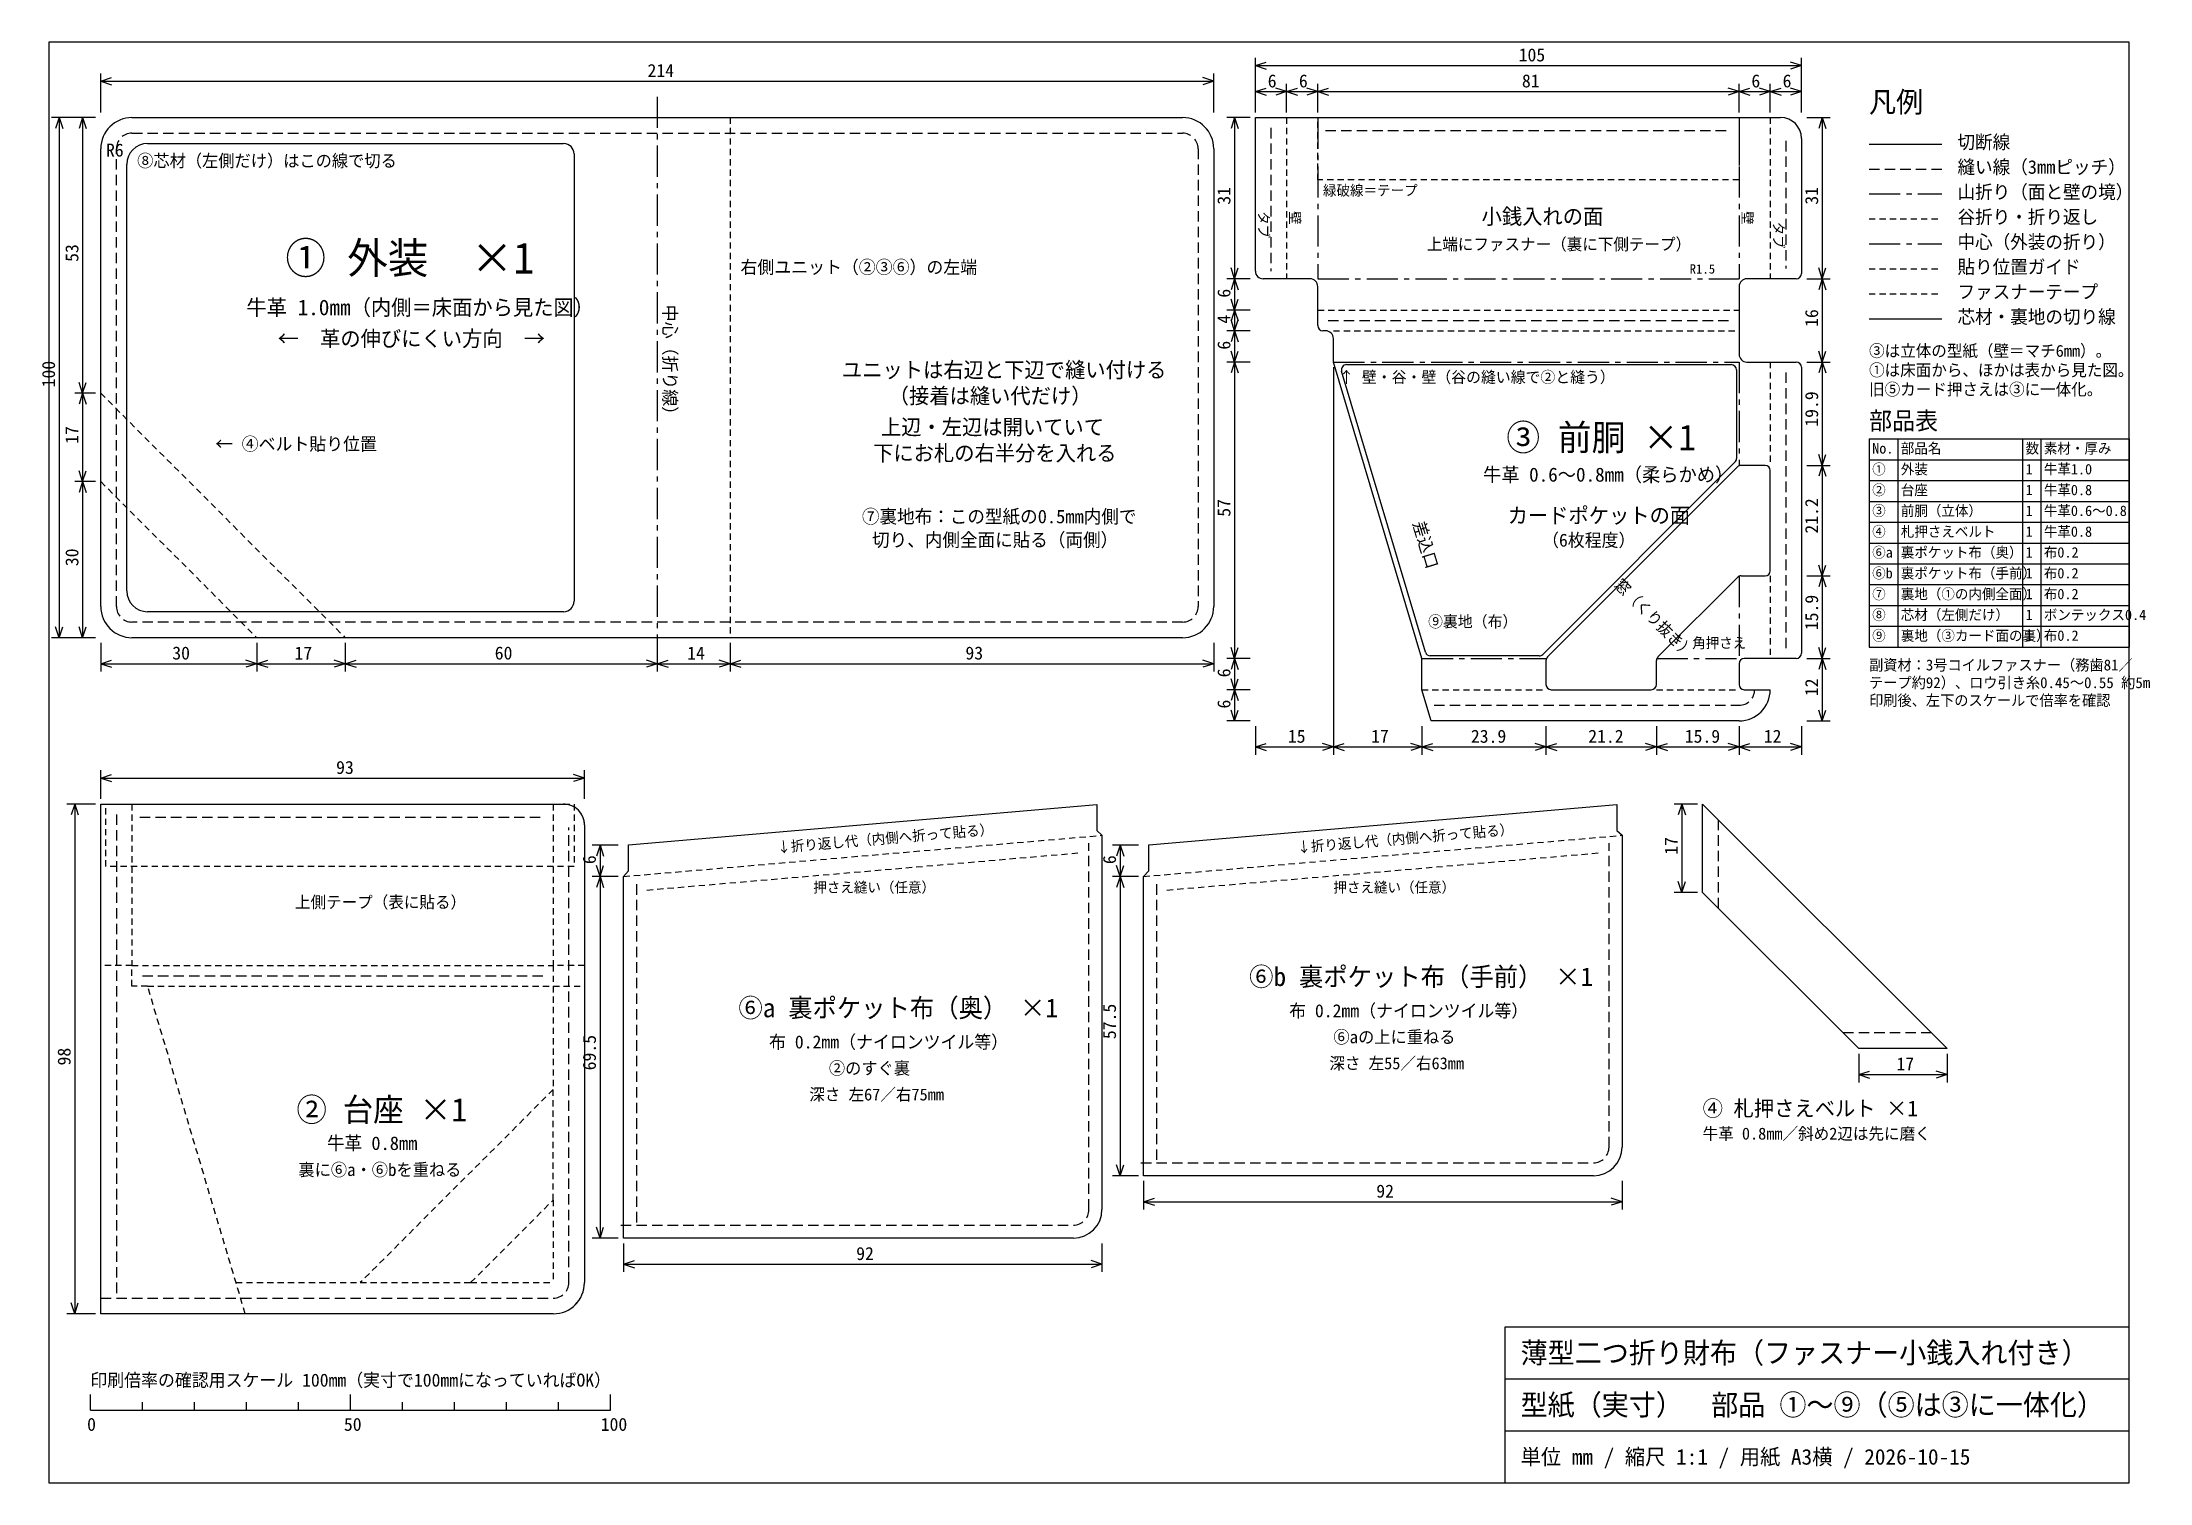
# Model space of a CAD drawing. Extents: x -201 to 204, y -138 to 138.
import ezdxf

# ---------------------------------------------------------------- set-up
doc = ezdxf.new("R2010")
doc.units = 0
for name, pattern in [('CENTER', [9.4, 6, -1.2, 1, -1.2]), ('DASHED', [3, 2, -1]), ('HIDDEN', [2, 1.2, -0.8])]:
    doc.linetypes.add(name, pattern=pattern)
for name, color, linetype in [('ファスナー', 3, 'CONTINUOUS'), ('中心線', 4, 'CENTER'), ('切断線', 7, 'CONTINUOUS'), ('図枠', 7, 'CONTINUOUS'), ('寸法', 7, 'CONTINUOUS'), ('山折り', 4, 'CENTER'), ('文字', 7, 'CONTINUOUS'), ('縫い線', 1, 'DASHED'), ('芯材・裏地', 2, 'CONTINUOUS'), ('谷折り', 4, 'HIDDEN'), ('貼り位置', 6, 'HIDDEN')]:
    doc.layers.add(name, color=color, linetype=linetype)

msp = doc.modelspace()

# ---------------------------------------------------------------- linework, layer by layer
at = {"layer": 'ファスナー', "color": 3, "linetype": 'HIDDEN'}
for p, q in [((44, 124), (125, 124)), ((44, 112), (44, 124)), ((125, 124), (125, 112)), ((125, 112), (44, 112)), ((150, 90.11), (164, 90.11)), ((-189, -8), (-99, -8)), ((-189, -20), (-189, -8)), ((-99, -8), (-99, -20)), ((-99, -20), (-189, -20))]:
    msp.add_line(p, q, dxfattribs=at)
at = {"layer": '中心線', "color": 4, "linetype": 'CENTER'}
for p, q in [((-83, 128), (-83, 20)), ((150, 99.71), (164, 99.71))]:
    msp.add_line(p, q, dxfattribs=at)
at = {"layer": '切断線', "color": 7, "linetype": 'CONTINUOUS'}
for p, q in [((-184, 124), (18, 124)), ((32, 124), (133, 124)), ((32, 94.5), (32, 124)), ((-190, 30), (-190, 118)), ((24, 118), (24, 30)), ((137, 120), (137, 94)), ((150, 118.91), (164, 118.91)), ((42.5, 93), (33.5, 93)), ((44, 84), (44, 91.5)), ((125, 91.5), (125, 78.5)), ((136, 93), (126.5, 93)), ((45.5, 83), (45, 83)), ((47, 77), (47, 81.5)), ((64, 20), (47, 77)), ((126.5, 77), (136, 77)), ((137, 76), (137, 21)), ((124.707107, 56.828427), (88.171573, 20.292893)), ((130, 57.12132), (125.414214, 57.12132)), ((131, 36.87868), (131, 56.12132)), ((109.414214, 20.292893), (124.707107, 35.585786)), ((125.414214, 35.87868), (130, 35.87868)), ((18, 24), (-184, 24)), ((64, 14), (64, 20)), ((87.87868, 19.585786), (87.87868, 15)), ((109.12132, 15), (109.12132, 19.585786)), ((125, 19), (125, 15)), ((136, 20), (126, 20)), ((65.789474, 8), (64, 14)), ((88.87868, 14), (108.12132, 14)), ((126, 14), (131, 14)), ((125, 8), (65.789474, 8)), ((-190, -8), (-101, -8)), ((-190, -106), (-190, -8)), ((-88.5, -15.827957), (1.5, -8.086022)), ((1.5, -8.086022), (1.5, -13.086022)), ((11.5, -15.827957), (101.5, -8.086022)), ((101.5, -8.086022), (101.5, -13.086022)), ((118, -8), (165, -55)), ((118, -25), (118, -8)), ((-97, -12), (-97, -100)), ((-88.5, -20.827957), (-88.5, -15.827957)), ((1.5, -13.086022), (2.5, -14)), ((2.5, -14), (2.5, -85.956989)), ((11.5, -20.827957), (11.5, -15.827957)), ((101.5, -13.086022), (102.5, -14)), ((102.5, -14), (102.5, -73.956989)), ((-89.5, -21.913978), (-88.5, -20.827957)), ((-89.5, -91.456989), (-89.5, -21.913978)), ((10.5, -21.913978), (11.5, -20.827957)), ((10.5, -79.456989), (10.5, -21.913978)), ((148, -55), (118, -25)), ((165, -55), (148, -55)), ((97, -79.456989), (10.5, -79.456989)), ((-3, -91.456989), (-89.5, -91.456989)), ((-103, -106), (-190, -106))]:
    msp.add_line(p, q, dxfattribs=at)
for centre, radius, start, end in [((-184, 118), 6, 90, 180), ((18, 118), 6, 0, 90), ((133, 120), 4, 0, 90), ((33.5, 94.5), 1.5, 180, 270), ((136, 94), 1, 270, 0), ((42.5, 91.5), 1.5, 0, 90), ((126.5, 91.5), 1.5, 90, 180), ((45, 84), 1, 180, 270), ((45.5, 81.5), 1.5, 0, 90), ((126.5, 78.5), 1.5, 180, 270), ((136, 76), 1, 0, 90), ((125.414214, 56.12132), 1, 90, 135), ((130, 56.12132), 1, 0, 90), ((130, 36.87868), 1, 270, 0), ((125.414214, 34.87868), 1, 90, 135), ((-184, 30), 6, 180, 270), ((18, 30), 6, 270, 0), ((88.87868, 19.585786), 1, 135, 180), ((110.12132, 19.585786), 1, 135, 180), ((136, 21), 1, 270, 0), ((126, 19), 1, 90, 180), ((88.87868, 15), 1, 180, 270), ((108.12132, 15), 1, 270, 0), ((126, 15), 1, 180, 270), ((125, 14), 6, 270, 0), ((-101, -12), 4, 0, 90), ((97, -73.956989), 5.5, 270, 0), ((-3, -85.956989), 5.5, 270, 0), ((-103, -100), 6, 270, 0)]:
    msp.add_arc(centre, radius, start, end, dxfattribs=at)
at = {"layer": '図枠', "color": 7, "linetype": 'CONTINUOUS'}
for p, q in [((200, 138.5), (-200, 138.5)), ((-200, 138.5), (-200, -138.5)), ((200, -138.5), (200, 138.5)), ((150, 62.2), (200, 62.2)), ((150, 62.2), (150, 22.2)), ((155.5, 62.2), (155.5, 22.2)), ((179.5, 62.2), (179.5, 22.2)), ((183, 62.2), (183, 22.2)), ((200, 62.2), (200, 22.2)), ((150, 58.2), (200, 58.2)), ((150, 54.2), (200, 54.2)), ((150, 50.2), (200, 50.2)), ((150, 46.2), (200, 46.2)), ((150, 42.2), (200, 42.2)), ((150, 38.2), (200, 38.2)), ((150, 34.2), (200, 34.2)), ((150, 30.2), (200, 30.2)), ((150, 26.2), (200, 26.2)), ((150, 22.2), (200, 22.2)), ((80, -138.5), (80, -108.5)), ((80, -108.5), (200, -108.5)), ((-192, -124.5), (-192, -121.5)), ((-142, -124.5), (-142, -121.5)), ((-92, -124.5), (-92, -121.5)), ((80, -118.5), (200, -118.5)), ((-192, -124.5), (-92, -124.5)), ((-182, -124.5), (-182, -123)), ((-172, -124.5), (-172, -123)), ((-162, -124.5), (-162, -123)), ((-152, -124.5), (-152, -123)), ((-132, -124.5), (-132, -123)), ((-122, -124.5), (-122, -123)), ((-112, -124.5), (-112, -123)), ((-102, -124.5), (-102, -123)), ((80, -128.5), (200, -128.5)), ((-200, -138.5), (200, -138.5))]:
    msp.add_line(p, q, dxfattribs=at)
at = {"layer": '寸法', "color": 7, "linetype": 'CONTINUOUS'}
for p, q in [((32, 125), (32, 135.5)), ((32, 134), (34.092324, 134.679837)), ((32, 134), (137, 134)), ((32, 134), (34.092324, 133.320163)), ((137, 134), (134.907676, 134.679837)), ((137, 134), (134.907676, 133.320163)), ((137, 125), (137, 135.5)), ((-190, 125), (-190, 132.5)), ((-190, 131), (-187.907676, 131.679837)), ((-190, 131), (24, 131)), ((-190, 131), (-187.907676, 130.320163)), ((24, 131), (21.907676, 131.679837)), ((24, 131), (21.907676, 130.320163)), ((24, 125), (24, 132.5)), ((32, 125), (32, 130.5)), ((38, 125), (38, 130.5)), ((38, 125), (38, 130.5)), ((44, 125), (44, 130.5)), ((44, 125), (44, 130.5)), ((125, 125), (125, 130.5)), ((125, 125), (125, 130.5)), ((131, 125), (131, 130.5)), ((131, 125), (131, 130.5)), ((137, 125), (137, 130.5)), ((32, 129), (34.092324, 129.679837)), ((32, 129), (38, 129)), ((32, 129), (34.092324, 128.320163)), ((38, 129), (35.907676, 129.679837)), ((38, 129), (35.907676, 128.320163)), ((38, 129), (40.092324, 129.679837)), ((38, 129), (44, 129)), ((38, 129), (40.092324, 128.320163)), ((44, 129), (41.907676, 129.679837)), ((44, 129), (41.907676, 128.320163)), ((44, 129), (46.092324, 129.679837)), ((44, 129), (125, 129)), ((44, 129), (46.092324, 128.320163)), ((125, 129), (122.907676, 129.679837)), ((125, 129), (122.907676, 128.320163)), ((125, 129), (127.092324, 129.679837)), ((125, 129), (131, 129)), ((125, 129), (127.092324, 128.320163)), ((131, 129), (128.907676, 129.679837)), ((131, 129), (128.907676, 128.320163)), ((131, 129), (133.092324, 129.679837)), ((131, 129), (137, 129)), ((131, 129), (133.092324, 128.320163)), ((137, 129), (134.907676, 129.679837)), ((137, 129), (134.907676, 128.320163)), ((-191, 124), (-199.5, 124)), ((-198, 124), (-198.679837, 121.907676)), ((-198, 124), (-198, 24)), ((-198, 124), (-197.320163, 121.907676)), ((-191, 124), (-195, 124)), ((-193.5, 124), (-194.179837, 121.907676)), ((-193.5, 124), (-193.5, 71)), ((-193.5, 124), (-192.820163, 121.907676)), ((31, 124), (26.5, 124)), ((28, 124), (27.320163, 121.907676)), ((28, 124), (28, 93)), ((28, 124), (28.679837, 121.907676)), ((138, 124), (142.5, 124)), ((141, 124), (140.320163, 121.907676)), ((141, 124), (141, 93)), ((141, 124), (141.679837, 121.907676)), ((28, 93), (27.320163, 95.092324)), ((28, 93), (28.679837, 95.092324)), ((141, 93), (140.320163, 95.092324)), ((141, 93), (141.679837, 95.092324)), ((31, 93), (26.5, 93)), ((31, 93), (26.5, 93)), ((28, 93), (27.320163, 90.907676)), ((28, 93), (28, 87)), ((28, 93), (28.679837, 90.907676)), ((138, 93), (142.5, 93)), ((138, 93), (142.5, 93)), ((141, 93), (140.320163, 90.907676)), ((141, 93), (141, 77)), ((141, 93), (141.679837, 90.907676)), ((31, 87), (26.5, 87)), ((31, 87), (26.5, 87)), ((28, 87), (27.320163, 89.092324)), ((28, 87), (27.320163, 84.907676)), ((28, 87), (28.679837, 89.092324)), ((28, 87), (28, 83)), ((28, 87), (28.679837, 84.907676)), ((31, 83), (26.5, 83)), ((31, 83), (26.5, 83)), ((28, 83), (27.320163, 85.092324)), ((28, 83), (27.320163, 80.907676)), ((28, 83), (28.679837, 85.092324)), ((28, 83), (28, 77)), ((28, 83), (28.679837, 80.907676)), ((31, 77), (26.5, 77)), ((31, 77), (26.5, 77)), ((28, 77), (27.320163, 79.092324)), ((28, 77), (27.320163, 74.907676)), ((28, 77), (28.679837, 79.092324)), ((28, 77), (28, 20)), ((28, 77), (28.679837, 74.907676)), ((138, 77), (142.5, 77)), ((138, 77), (142.5, 77)), ((141, 77), (140.320163, 79.092324)), ((141, 77), (140.320163, 74.907676)), ((141, 77), (141.679837, 79.092324)), ((141, 77), (141, 57.12132)), ((141, 77), (141.679837, 74.907676)), ((-193.5, 71), (-194.179837, 73.092324)), ((-193.5, 71), (-192.820163, 73.092324)), ((47, 76), (47, 1.5)), ((47, 76), (47, 1.5)), ((-191, 71), (-195, 71)), ((-191, 71), (-195, 71)), ((-193.5, 71), (-194.179837, 68.907676)), ((-193.5, 71), (-193.5, 54)), ((-193.5, 71), (-192.820163, 68.907676)), ((138, 57.12132), (142.5, 57.12132)), ((138, 57.12132), (142.5, 57.12132)), ((141, 57.12132), (140.320163, 59.213645)), ((141, 57.12132), (140.320163, 55.028996)), ((141, 57.12132), (141.679837, 59.213645)), ((141, 57.12132), (141, 35.87868)), ((141, 57.12132), (141.679837, 55.028996)), ((-191, 54), (-195, 54)), ((-191, 54), (-195, 54)), ((-193.5, 54), (-194.179837, 56.092324)), ((-193.5, 54), (-194.179837, 51.907676)), ((-193.5, 54), (-192.820163, 56.092324)), ((-193.5, 54), (-193.5, 24)), ((-193.5, 54), (-192.820163, 51.907676)), ((141, 35.87868), (140.320163, 37.971004)), ((141, 35.87868), (141.679837, 37.971004)), ((138, 35.87868), (142.5, 35.87868)), ((138, 35.87868), (142.5, 35.87868)), ((141, 35.87868), (140.320163, 33.786355)), ((141, 35.87868), (141, 20)), ((141, 35.87868), (141.679837, 33.786355)), ((-198, 24), (-198.679837, 26.092324)), ((-198, 24), (-197.320163, 26.092324)), ((-193.5, 24), (-194.179837, 26.092324)), ((-193.5, 24), (-192.820163, 26.092324)), ((-191, 24), (-199.5, 24)), ((-191, 24), (-195, 24)), ((-190, 23), (-190, 17.5)), ((-160, 23), (-160, 17.5)), ((-160, 23), (-160, 17.5)), ((-143, 23), (-143, 17.5)), ((-143, 23), (-143, 17.5)), ((-83, 23), (-83, 17.5)), ((-83, 23), (-83, 17.5)), ((-69, 23), (-69, 17.5)), ((-69, 23), (-69, 17.5)), ((24, 23), (24, 17.5)), ((28, 20), (27.320163, 22.092324)), ((28, 20), (28.679837, 22.092324)), ((141, 20), (140.320163, 22.092324)), ((141, 20), (141.679837, 22.092324)), ((-190, 19), (-187.907676, 19.679837)), ((-190, 19), (-160, 19)), ((-190, 19), (-187.907676, 18.320163)), ((-160, 19), (-162.092324, 19.679837)), ((-160, 19), (-162.092324, 18.320163)), ((-160, 19), (-157.907676, 19.679837)), ((-160, 19), (-143, 19)), ((-160, 19), (-157.907676, 18.320163)), ((-143, 19), (-145.092324, 19.679837)), ((-143, 19), (-145.092324, 18.320163)), ((-143, 19), (-140.907676, 19.679837)), ((-143, 19), (-83, 19)), ((-143, 19), (-140.907676, 18.320163)), ((-83, 19), (-85.092324, 19.679837)), ((-83, 19), (-85.092324, 18.320163)), ((-83, 19), (-80.907676, 19.679837)), ((-83, 19), (-69, 19)), ((-83, 19), (-80.907676, 18.320163)), ((-69, 19), (-71.092324, 19.679837)), ((-69, 19), (-71.092324, 18.320163)), ((-69, 19), (-66.907676, 19.679837)), ((-69, 19), (24, 19)), ((-69, 19), (-66.907676, 18.320163)), ((24, 19), (21.907676, 19.679837)), ((24, 19), (21.907676, 18.320163)), ((31, 20), (26.5, 20)), ((31, 20), (26.5, 20)), ((28, 20), (27.320163, 17.907676)), ((28, 20), (28, 14)), ((28, 20), (28.679837, 17.907676)), ((138, 20), (142.5, 20)), ((138, 20), (142.5, 20)), ((141, 20), (140.320163, 17.907676)), ((141, 20), (141, 8)), ((141, 20), (141.679837, 17.907676)), ((31, 14), (26.5, 14)), ((31, 14), (26.5, 14)), ((28, 14), (27.320163, 16.092324)), ((28, 14), (27.320163, 11.907676)), ((28, 14), (28.679837, 16.092324)), ((28, 14), (28, 8)), ((28, 14), (28.679837, 11.907676)), ((28, 8), (27.320163, 10.092324)), ((28, 8), (28.679837, 10.092324)), ((141, 8), (140.320163, 10.092324)), ((141, 8), (141.679837, 10.092324)), ((31, 8), (26.5, 8)), ((32, 7), (32, 1.5)), ((64, 7), (64, 1.5)), ((64, 7), (64, 1.5)), ((87.87868, 7), (87.87868, 1.5)), ((87.87868, 7), (87.87868, 1.5)), ((109.12132, 7), (109.12132, 1.5)), ((109.12132, 7), (109.12132, 1.5)), ((125, 7), (125, 1.5)), ((125, 7), (125, 1.5)), ((137, 7), (137, 1.5)), ((138, 8), (142.5, 8)), ((32, 3), (34.092324, 3.679837)), ((32, 3), (47, 3)), ((32, 3), (34.092324, 2.320163)), ((47, 3), (44.907676, 3.679837)), ((47, 3), (44.907676, 2.320163)), ((47, 3), (49.092324, 3.679837)), ((47, 3), (64, 3)), ((47, 3), (49.092324, 2.320163)), ((64, 3), (61.907676, 3.679837)), ((64, 3), (61.907676, 2.320163)), ((64, 3), (66.092324, 3.679837)), ((64, 3), (87.87868, 3)), ((64, 3), (66.092324, 2.320163)), ((87.87868, 3), (85.786355, 3.679837)), ((87.87868, 3), (85.786355, 2.320163)), ((87.87868, 3), (89.971004, 3.679837)), ((87.87868, 3), (109.12132, 3)), ((87.87868, 3), (89.971004, 2.320163)), ((109.12132, 3), (107.028996, 3.679837)), ((109.12132, 3), (107.028996, 2.320163)), ((109.12132, 3), (111.213645, 3.679837)), ((109.12132, 3), (125, 3)), ((109.12132, 3), (111.213645, 2.320163)), ((125, 3), (122.907676, 3.679837)), ((125, 3), (122.907676, 2.320163)), ((125, 3), (127.092324, 3.679837)), ((125, 3), (137, 3)), ((125, 3), (127.092324, 2.320163)), ((137, 3), (134.907676, 3.679837)), ((137, 3), (134.907676, 2.320163)), ((-190, -7), (-190, -1.5)), ((-190, -3), (-187.907676, -2.320163)), ((-190, -3), (-97, -3)), ((-190, -3), (-187.907676, -3.679837)), ((-97, -3), (-99.092324, -2.320163)), ((-97, -3), (-99.092324, -3.679837)), ((-97, -7), (-97, -1.5)), ((-191, -8), (-196.5, -8)), ((-195, -8), (-195.679837, -10.092324)), ((-195, -8), (-195, -106)), ((-195, -8), (-194.320163, -10.092324)), ((117, -8), (112.5, -8)), ((114, -8), (113.320163, -10.092324)), ((114, -8), (114, -25)), ((114, -8), (114.679837, -10.092324)), ((-90.5, -15.913978), (-95.5, -15.913978)), ((-94, -15.913978), (-94.679837, -18.006303)), ((-94, -15.913978), (-94, -21.913978)), ((-94, -15.913978), (-93.320163, -18.006303)), ((9.5, -15.913978), (4.5, -15.913978)), ((6, -15.913978), (5.320163, -18.006303)), ((6, -15.913978), (6, -21.913978)), ((6, -15.913978), (6.679837, -18.006303)), ((-94, -21.913978), (-94.679837, -19.821654)), ((-94, -21.913978), (-93.320163, -19.821654)), ((6, -21.913978), (5.320163, -19.821654)), ((6, -21.913978), (6.679837, -19.821654)), ((-90.5, -21.913978), (-95.5, -21.913978)), ((-90.5, -21.913978), (-95.5, -21.913978)), ((-94, -21.913978), (-94.679837, -24.006303)), ((-94, -21.913978), (-94, -91.456989)), ((-94, -21.913978), (-93.320163, -24.006303)), ((9.5, -21.913978), (4.5, -21.913978)), ((9.5, -21.913978), (4.5, -21.913978)), ((6, -21.913978), (5.320163, -24.006303)), ((6, -21.913978), (6, -79.456989)), ((6, -21.913978), (6.679837, -24.006303)), ((114, -25), (113.320163, -22.907676)), ((114, -25), (114.679837, -22.907676)), ((117, -25), (112.5, -25)), ((148, -56), (148, -61.5)), ((165, -56), (165, -61.5)), ((148, -60), (150.092324, -59.320163)), ((148, -60), (165, -60)), ((148, -60), (150.092324, -60.679837)), ((165, -60), (162.907676, -59.320163)), ((165, -60), (162.907676, -60.679837)), ((9.5, -79.456989), (4.5, -79.456989)), ((6, -79.456989), (5.320163, -77.364665)), ((6, -79.456989), (6.679837, -77.364665)), ((10.5, -80.456989), (10.5, -85.956989)), ((102.5, -80.456989), (102.5, -85.956989)), ((10.5, -84.456989), (12.592324, -83.777152)), ((10.5, -84.456989), (102.5, -84.456989)), ((10.5, -84.456989), (12.592324, -85.136827)), ((102.5, -84.456989), (100.407676, -83.777152)), ((102.5, -84.456989), (100.407676, -85.136827)), ((-90.5, -91.456989), (-95.5, -91.456989)), ((-94, -91.456989), (-94.679837, -89.364665)), ((-94, -91.456989), (-93.320163, -89.364665)), ((-89.5, -92.456989), (-89.5, -97.956989)), ((2.5, -92.456989), (2.5, -97.956989)), ((-89.5, -96.456989), (-87.407676, -95.777152)), ((-89.5, -96.456989), (2.5, -96.456989)), ((-89.5, -96.456989), (-87.407676, -97.136827)), ((2.5, -96.456989), (0.407676, -95.777152)), ((2.5, -96.456989), (0.407676, -97.136827)), ((-195, -106), (-195.679837, -103.907676)), ((-195, -106), (-194.320163, -103.907676)), ((-191, -106), (-196.5, -106))]:
    msp.add_line(p, q, dxfattribs=at)
at = {"layer": '山折り', "color": 4, "linetype": 'CENTER'}
for p, q in [((44, 124), (44, 93)), ((125, 124), (125, 93)), ((150, 109.31), (164, 109.31)), ((44, 93), (125, 93)), ((47, 77), (125, 77)), ((125, 77), (125, 57.12132)), ((125, 35.87868), (125, 20)), ((64, 20), (87.87868, 20)), ((109.12132, 20), (125, 20))]:
    msp.add_line(p, q, dxfattribs=at)
at = {"layer": '縫い線', "color": 1, "linetype": 'DASHED'}
for p, q in [((35, 122), (35, 94.5)), ((-187, 30), (-187, 118)), ((-184, 121), (18, 121)), ((21, 118), (21, 30)), ((45.5, 121.5), (123.5, 121.5)), ((134, 119.5), (134, 95)), ((150, 114.11), (164, 114.11)), ((46, 85), (123, 85)), ((134, 75), (134, 21.5)), ((18, 27), (-184, 27)), ((66.394737, 11), (125, 11)), ((-187, -10), (-187, -103)), ((-182.5, -10.5), (-104.5, -10.5)), ((121, -11), (121, -28)), ((-100, -100), (-100, -12.5)), ((0, -85.956989), (0, -15.5)), ((100, -73.956989), (100, -15.5)), ((-87, -23.413978), (-87, -88.956989)), ((13, -23.413978), (13, -76.956989)), ((-182, -41), (-105, -41)), ((162, -52), (145, -52)), ((10, -76.956989), (97, -76.956989)), ((-90, -88.956989), (-3, -88.956989)), ((-190, -103), (-103, -103))]:
    msp.add_line(p, q, dxfattribs=at)
at = {"layer": '縫い線', "color": 1, "linetype": 'HIDDEN'}
for p, q in [((-85, -24.526882), (-2, -17.387097)), ((15, -24.526882), (98, -17.387097))]:
    msp.add_line(p, q, dxfattribs=at)
at = {"layer": '縫い線', "color": 1, "linetype": 'DASHED'}
for centre, start, end in [((-184, 118), 90, 180), ((18, 118), 0, 90), ((-184, 30), 180, 270), ((18, 30), 270, 0), ((125, 14), 270, 0), ((97, -73.956989), 270, 0), ((-3, -85.956989), 270, 0), ((-103, -100), 270, 0)]:
    msp.add_arc(centre, 3, start, end, dxfattribs=at)
at = {"layer": '芯材・裏地', "color": 2, "linetype": 'CONTINUOUS'}
for p, q in [((-181, 119), (-101, 119)), ((-185, 33), (-185, 115)), ((-99, 117), (-99, 31)), ((150, 85.31), (164, 85.31)), ((64.6814, 21.214195), (48.576136, 75.214195)), ((49.534424, 76.5), (123.5, 76.5)), ((124.5, 75.5), (124.5, 58.449747)), ((124.207107, 57.742641), (87.257359, 20.792893)), ((-101, 29), (-181, 29)), ((86.550253, 20.5), (65.639687, 20.5))]:
    msp.add_line(p, q, dxfattribs=at)
for centre, radius, start, end in [((-181, 115), 4, 90, 180), ((-101, 117), 2, 0, 90), ((49.534424, 75.5), 1, 90, 196.606981), ((123.5, 75.5), 1, 0, 90), ((123.5, 58.449747), 1, 315, 0), ((-181, 33), 4, 180, 270), ((-101, 31), 2, 270, 0), ((65.639687, 21.5), 1, 196.606981, 270), ((86.550253, 21.5), 1, 270, 315)]:
    msp.add_arc(centre, radius, start, end, dxfattribs=at)
at = {"layer": '谷折り', "color": 4, "linetype": 'HIDDEN'}
for p, q in [((38, 124), (38, 93)), ((131, 124), (131, 93)), ((150, 104.51), (164, 104.51)), ((44, 87), (125, 87)), ((47, 83), (125, 83)), ((131, 77), (131, 57.12132)), ((131, 35.87868), (131, 20)), ((64, 14), (87.87868, 14)), ((109.12132, 14), (125, 14)), ((-89.5, -21.913978), (2.5, -14)), ((10.5, -21.913978), (102.5, -14))]:
    msp.add_line(p, q, dxfattribs=at)
at = {"layer": '貼り位置', "color": 6, "linetype": 'HIDDEN'}
for p, q in [((-69, 124), (-69, 24)), ((150, 94.91), (164, 94.91)), ((-190, 71), (-143, 24)), ((-190, 54), (-160, 24)), ((-190, -8), (-101, -8)), ((-190, -39), (-190, -8)), ((-184, -8), (-184, -39)), ((-103, -8), (-103, -39)), ((-97, -12), (-97, -39)), ((-184, -39), (-190, -39)), ((-184, -43), (-184, -39)), ((-184, -39), (-103, -39)), ((-97, -39), (-103, -39)), ((-103, -39), (-103, -43)), ((-181, -43), (-184, -43)), ((-162.210526, -106), (-181, -43)), ((-181, -43), (-103, -43)), ((-103, -43), (-97, -43)), ((-103, -43), (-103, -62.87868)), ((-97, -43), (-97, -100)), ((-103, -62.87868), (-140.12132, -100)), ((-103, -84.12132), (-103, -62.87868)), ((-118.87868, -100), (-103, -84.12132)), ((-103, -84.12132), (-103, -100)), ((-164, -100), (-140.12132, -100)), ((-140.12132, -100), (-118.87868, -100)), ((-118.87868, -100), (-103, -100)), ((-103, -106), (-162.210526, -106))]:
    msp.add_line(p, q, dxfattribs=at)
for centre, radius, start, end in [((-101, -12), 4, 0, 90), ((-103, -100), 6, 270, 0)]:
    msp.add_arc(centre, radius, start, end, dxfattribs=at)

# ---------------------------------------------------------------- texts
at = {"layer": '寸法', "color": 7}
for s, p in [('214', (-84.875, 131.8)), ('105', (82.625, 134.8)), ('6', (34.375, 129.8)), ('6', (40.375, 129.8)), ('81', (83.25, 129.8)), ('6', (127.375, 129.8)), ('6', (133.375, 129.8)), ('30', (-176.25, 19.8)), ('17', (-152.75, 19.8)), ('60', (-114.25, 19.8)), ('14', (-77.25, 19.8)), ('93', (-23.75, 19.8)), ('15', (38.25, 3.8)), ('17', (54.25, 3.8)), ('23.9', (73.43934, 3.8)), ('21.2', (96, 3.8)), ('15.9', (114.56066, 3.8)), ('12', (129.75, 3.8)), ('93', (-144.75, -2.2)), ('17', (155.25, -59.2)), ('92', (55.25, -83.656989)), ('92', (-44.75, -95.656989))]:
    msp.add_text(s, height=2.5, dxfattribs=at).set_placement(p)
for s, p in [('31', (27.2, 107.25)), ('31', (140.2, 107.25)), ('53', (-194.3, 96.25)), ('6', (27.2, 89.375)), ('4', (27.2, 84.375)), ('16', (140.2, 83.75)), ('100', (-198.8, 72.125)), ('6', (27.2, 79.375)), ('19.9', (140.2, 64.56066)), ('17', (-194.3, 61.25)), ('57', (27.2, 47.25)), ('21.2', (140.2, 44)), ('30', (-194.3, 37.75)), ('15.9', (140.2, 25.43934)), ('6', (27.2, 16.375)), ('12', (140.2, 12.75)), ('6', (27.2, 10.375)), ('17', (113.2, -17.75)), ('6', (-94.8, -19.538978)), ('6', (5.2, -19.538978)), ('57.5', (5.2, -53.185484)), ('69.5', (-94.8, -59.185484)), ('98', (-195.8, -58.25))]:
    msp.add_text(s, height=2.5, rotation=90, dxfattribs=at).set_placement(p)
at = {"layer": '文字', "color": 7}
for s, height, p in [('凡例', 4, (150, 125)), ('R6', 2.5, (-189, 116.5)), ('切断線', 2.6, (167, 118)), ('⑧芯材（左側だけ）はこの線で切る', 2.4, (-183, 114.5)), ('縫い線（3mmピッチ）', 2.6, (167, 113.2)), ('緑破線＝テープ', 2, (45, 109)), ('山折り（面と壁の境）', 2.6, (167, 108.4)), ('小銭入れの面', 3, (75.5, 103.5)), ('谷折り・折り返し', 2.6, (167, 103.6)), ('中心（外装の折り）', 2.6, (167, 98.8)), ('① 外装  ×1', 6, (-154.5, 94)), ('上端にファスナー（裏に下側テープ）', 2.3, (64.95, 98.5)), ('右側ユニット（②③⑥）の左端', 2.5, (-67, 94)), ('R1.5', 1.8, (115.5, 94)), ('貼り位置ガイド', 2.6, (167, 94)), ('牛革 1.0mm（内側＝床面から見た図）', 3, (-162, 86)), ('ファスナーテープ', 2.6, (167, 89.2)), ('芯材・裏地の切り線', 2.6, (167, 84.4)), ('←  革の伸びにくい方向  →', 3, (-156, 80)), ('ユニットは右辺と下辺で縫い付ける', 3, (-47.5, 74)), ('③は立体の型紙（壁＝マチ6mm）。', 2.3, (150, 78)), ('↑ 壁・谷・壁（谷の縫い線で②と縫う）', 2.2, (48, 73)), ('①は床面から、ほかは表から見た図。', 2.3, (150, 74.3)), ('旧⑤カード押さえは③に一体化。', 2.3, (150, 70.6)), ('（接着は縫い代だけ）', 3, (-38.5, 69)), ('上辺・左辺は開いていて', 3, (-40, 63)), ('③ 前胴 ×1', 5, (80.25, 60)), ('部品表', 3.4, (150, 64)), ('← ④ベルト貼り位置', 2.5, (-168, 60)), ('下にお札の右半分を入れる', 3, (-41.5, 58)), ('No.', 2, (150.6, 59.4)), ('部品名', 2, (156.1, 59.4)), ('数', 2, (180.1, 59.4)), ('素材・厚み', 2, (183.6, 59.4)), ('牛革 0.6～0.8mm（柔らかめ）', 2.7, (75.775, 54)), ('①', 2, (150.6, 55.4)), ('外装', 2, (156.1, 55.4)), ('1', 2, (180.1, 55.4)), ('牛革1.0', 2, (183.6, 55.4)), ('②', 2, (150.6, 51.4)), ('台座', 2, (156.1, 51.4)), ('1', 2, (180.1, 51.4)), ('牛革0.8', 2, (183.6, 51.4)), ('⑦裏地布：この型紙の0.5mm内側で', 2.6, (-43.65, 46)), ('カードポケットの面', 3, (80.5, 46)), ('③', 2, (150.6, 47.4)), ('前胴（立体）', 2, (156.1, 47.4)), ('1', 2, (180.1, 47.4)), ('牛革0.6～0.8', 2, (183.6, 47.4)), ('④', 2, (150.6, 43.4)), ('札押さえベルト', 2, (156.1, 43.4)), ('1', 2, (180.1, 43.4)), ('牛革0.8', 2, (183.6, 43.4)), ('切り、内側全面に貼る（両側）', 2.6, (-41.7, 41.5)), ('（6枚程度）', 2.5, (87.125, 41.5)), ('⑥a', 2, (150.6, 39.4)), ('裏ポケット布（奥）', 2, (156.1, 39.4)), ('1', 2, (180.1, 39.4)), ('布0.2', 2, (183.6, 39.4)), ('⑥b', 2, (150.6, 35.4)), ('裏ポケット布（手前）', 2, (156.1, 35.4)), ('1', 2, (180.1, 35.4)), ('布0.2', 2, (183.6, 35.4)), ('⑦', 2, (150.6, 31.4)), ('裏地（①の内側全面）', 2, (156.1, 31.4)), ('1', 2, (180.1, 31.4)), ('布0.2', 2, (183.6, 31.4)), ('⑨裏地（布）', 2.2, (65.210526, 26)), ('⑧', 2, (150.6, 27.4)), ('芯材（左側だけ）', 2, (156.1, 27.4)), ('1', 2, (180.1, 27.4)), ('ボンテックス0.4', 2, (183.6, 27.4)), ('⑨', 2, (150.6, 23.4)), ('裏地（③カード面の裏）', 2, (156.1, 23.4)), ('1', 2, (180.1, 23.4)), ('布0.2', 2, (183.6, 23.4)), ('角押さえ', 2, (116, 22)), ('副資材：3号コイルファスナー（務歯81／', 2.1, (150, 17.7)), ('テープ約92）、ロウ引き糸0.45～0.55 約5m', 2.1, (150, 14.3)), ('印刷後、左下のスケールで倍率を確認', 2.1, (150, 10.9)), ('押さえ縫い（任意）', 2, (-53, -25)), ('押さえ縫い（任意）', 2, (47, -25)), ('上側テープ（表に貼る）', 2.3, (-152.65, -28)), ('⑥b 裏ポケット布（手前） ×1', 3.6, (30.8, -42.978495)), ('⑥a 裏ポケット布（奥） ×1', 3.6, (-67.4, -48.978495)), ('布 0.2mm（ナイロンツイル等）', 2.5, (38.5, -48.978495)), ('布 0.2mm（ナイロンツイル等）', 2.5, (-61.5, -54.978495)), ('⑥aの上に重ねる', 2.4, (47, -53.978495)), ('深さ 左55／右63mm', 2.3, (46.225, -58.978495)), ('②のすぐ裏', 2.4, (-50, -59.978495)), ('② 台座 ×1', 4.5, (-152.375, -69)), ('深さ 左67／右75mm', 2.3, (-53.775, -64.978495)), ('④ 札押さえベルト ×1', 3, (118, -68)), ('牛革 0.8mm', 2.6, (-146.5, -74.5)), ('牛革 0.8mm／斜め2辺は先に磨く', 2.3, (118, -72.5)), ('裏に⑥a・⑥bを重ねる', 2.4, (-152, -79.5)), ('薄型二つ折り財布（ファスナー小銭入れ付き）', 4, (83, -115.5)), ('印刷倍率の確認用スケール 100mm（実寸で100mmになっていればOK）', 2.5, (-192, -120)), ('型紙（実寸）  部品 ①～⑨（⑤は③に一体化）', 4, (83, -125.5)), ('0', 2.5, (-192.625, -128.5)), ('50', 2.5, (-143.25, -128.5)), ('100', 2.5, (-93.875, -128.5)), ('単位 mm / 縮尺 1:1 / 用紙 A3横 / 2026-10-15', 3, (83, -135))]:
    msp.add_text(s, height=height, dxfattribs=at).set_placement(p)
for s, height, rotation, p in [('タブ', 2, -90, (32.6, 106)), ('壁', 2, -90, (38.6, 106)), ('壁', 2, -90, (125.6, 106)), ('タブ', 2, -90, (131.6, 104)), ('中心（折り線）', 2.5, -90, (-81.8, 88)), ('差込口', 2.4, -73, (62.22807, 46)), ('窓（くり抜き）', 2.2, -45, (100.87868, 34)), ('↓折り返し代（内側へ折って貼る）', 2, 4.863955, (-59.942381, -17.356642)), ('↓折り返し代（内側へ折って貼る）', 2, 4.863955, (40.057619, -17.356642))]:
    msp.add_text(s, height=height, rotation=rotation, dxfattribs=at).set_placement(p)

doc.saveas('drawing.dxf')
